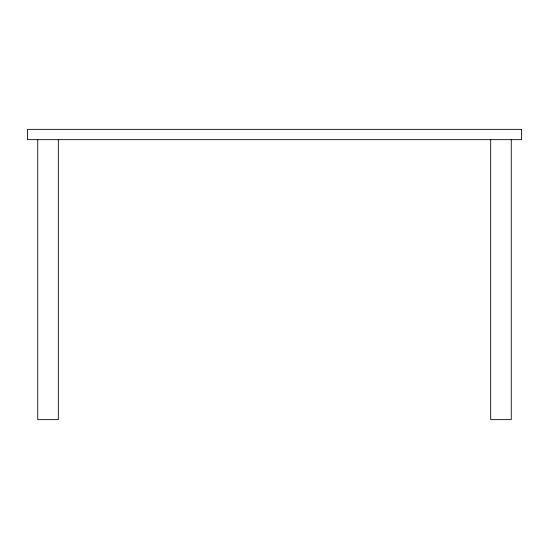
<?xml version="1.0" encoding="UTF-8"?>
<svg xmlns="http://www.w3.org/2000/svg" width="549" height="549" viewBox="0 0 549 549"><rect width="100%" height="100%" fill="white"/><g stroke="black" fill="none" stroke-linecap="round" stroke-linejoin="round"><path stroke-width="0.82" d="M511.256 139.652L511.256 419.642L490.669 419.642L490.669 139.652M58.331 139.652L58.331 419.642L37.744 419.642L37.744 139.652M521.55 129.358L27.45 129.358L27.45 139.652L521.55 139.652L521.55 129.358"/></g></svg>
